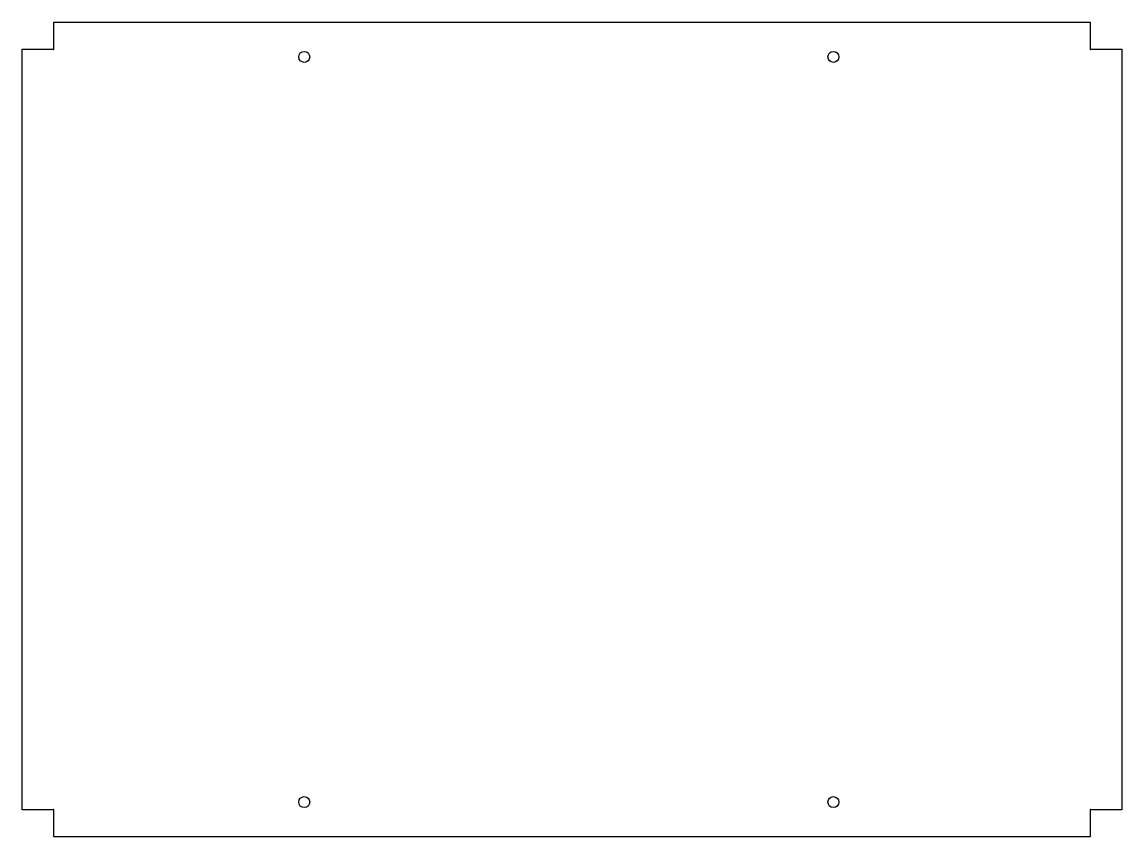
# Model space of a CAD drawing. Header units: inches. Extents: x -15.6 to 15.6, y -11.6 to 11.6.
import ezdxf

# ---------------------------------------------------------------- set-up
doc = ezdxf.new("R2010")
doc.units = ezdxf.units.IN
doc.header["$MEASUREMENT"] = 0

msp = doc.modelspace()

# ---------------------------------------------------------------- linework, layer by layer
at = {"color": 7, "linetype": 'Continuous', "lineweight": 25}
for p, q in [((-14.69, 10.779), (-14.69, 11.554)), ((-14.69, 11.554), (14.69, 11.554)), ((14.69, 11.554), (14.69, 10.779)), ((-15.589, -10.785), (-15.589, 10.785)), ((-15.589, 10.785), (-14.696, 10.785)), ((-14.696, 10.785), (-14.696, 10.779)), ((-14.696, 10.779), (-14.69, 10.779)), ((14.69, 10.779), (14.696, 10.779)), ((14.696, 10.779), (14.696, 10.785)), ((14.696, 10.785), (15.589, 10.785)), ((15.589, 10.785), (15.589, -10.785)), ((-14.696, -10.785), (-15.589, -10.785)), ((-14.69, -10.779), (-14.696, -10.779)), ((-14.696, -10.779), (-14.696, -10.785)), ((-14.69, -11.554), (-14.69, -10.779)), ((14.696, -10.779), (14.69, -10.779)), ((14.69, -10.779), (14.69, -11.554)), ((14.696, -10.785), (14.696, -10.779)), ((15.589, -10.785), (14.696, -10.785)), ((14.69, -11.554), (-14.69, -11.554))]:
    msp.add_line(p, q, dxfattribs=at)
for centre in [(-7.59, 10.565), (7.41, 10.565), (-7.59, -10.565), (7.41, -10.565)]:
    msp.add_circle(centre, 0.156, dxfattribs=at)

doc.saveas('drawing.dxf')
